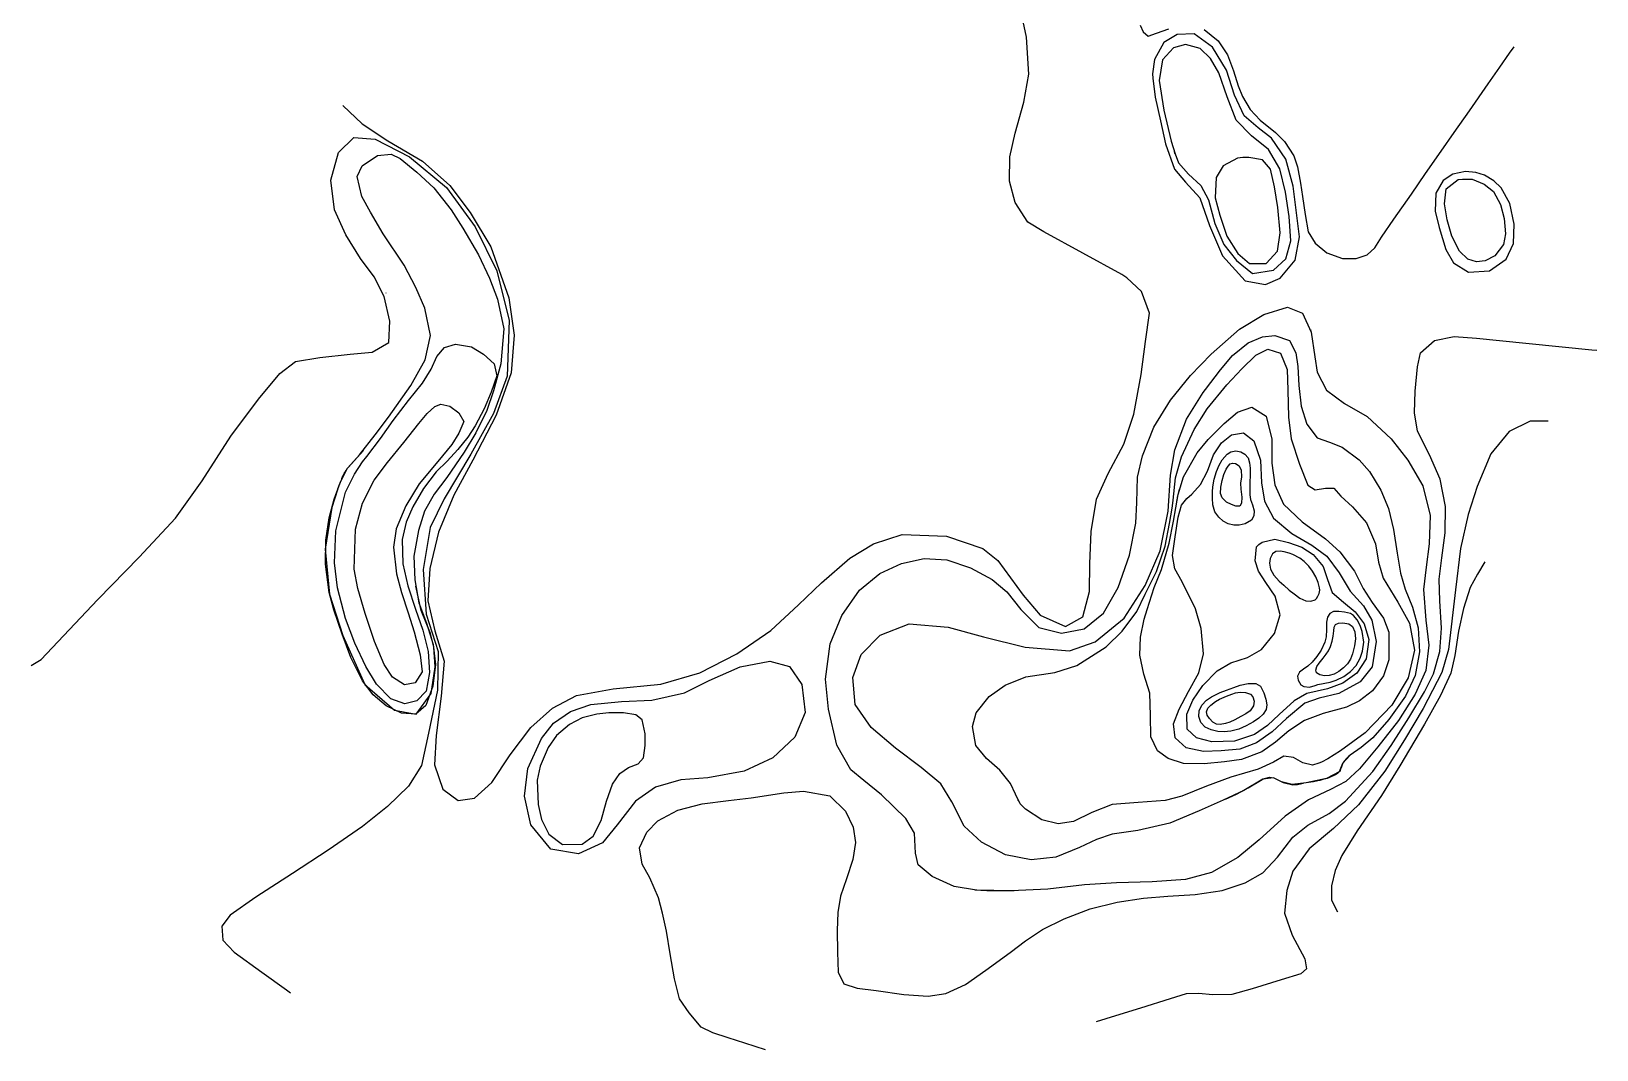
# Model space of a CAD drawing. Extents: x 290015 to 290303, y 715551 to 716063.
# Drawn here: x 290014.7 to 290303.1, y 715551.2 to 715738.7 of the extents above; entities that cross this region are included whole.
import ezdxf

# ---------------------------------------------------------------- set-up
doc = ezdxf.new("R2010")
doc.units = 0
doc.header["$MEASUREMENT"] = 0
for name, color, linetype in [('13', 7, 'CONTINUOUS'), ('14', 7, 'CONTINUOUS'), ('15', 7, 'CONTINUOUS'), ('16', 7, 'CONTINUOUS'), ('17', 7, 'CONTINUOUS'), ('18', 7, 'CONTINUOUS'), ('19', 7, 'CONTINUOUS'), ('2', 7, 'CONTINUOUS'), ('20', 7, 'CONTINUOUS'), ('21', 7, 'CONTINUOUS'), ('22', 7, 'CONTINUOUS'), ('23', 7, 'CONTINUOUS')]:
    doc.layers.add(name, color=color, linetype=linetype)

msp = doc.modelspace()

# ---------------------------------------------------------------- linework, layer by layer
at = {"layer": '13', "color": 2, "linetype": 'CONTINUOUS'}
msp.add_lwpolyline([(290282.506, 715641.039), (290281.19, 715638.719), (290279.807, 715636.279), (290278.572, 715632.393), (290277.652, 715628.253), (290277.012, 715623.792), (290276.292, 715620.52), (290274.386, 715616.369), (290271.388, 715611.14), (290266.858, 715603.44), (290263.461, 715597.96), (290258.987, 715591.446), (290256.18, 715586.901), (290254.966, 715584.142), (290254.29, 715581.355), (290254.259, 715578.7), (290255.378, 715576.539)], dxfattribs=at)
at = {"layer": '14', "color": 2, "linetype": 'CONTINUOUS'}
msp.add_lwpolyline([(290294.196, 715666.914), (290290.852, 715666.926), (290286.986, 715665.043), (290283.636, 715660.942), (290281.086, 715654.884), (290279.429, 715649.728), (290278.014, 715643.502), (290277.144, 715635.843), (290275.822, 715624.843), (290274.594, 715620.65), (290271.182, 715614.032), (290267.698, 715608.236), (290264.133, 715602.434), (290259.274, 715596.263), (290254.669, 715591.897), (290250.135, 715588.123), (290247.15, 715584.047), (290246.065, 715580.485), (290245.598, 715576.272), (290247.007, 715572.234), (290249.357, 715567.887), (290249.677, 715566.029), (290248.637, 715565.155), (290245.03, 715563.992), (290239.647, 715562.362), (290235.902, 715561.292), (290232.394, 715561.241), (290229.762, 715561.526), (290227.53, 715561.426), (290224.542, 715560.527), (290219.116, 715558.833), (290214.478, 715557.384), (290210.897, 715556.266)], dxfattribs=at)
at = {"layer": '15', "color": 2, "linetype": 'CONTINUOUS'}
for points in [[(290072.137, 715725.068), (290075.708, 715721.69), (290080.434, 715718.575), (290086.828, 715714.832), (290091.832, 715710.344), (290095.598, 715705.369), (290099.386, 715699.07), (290102.704, 715689.661), (290103.729, 715682.796), (290103.164, 715675.858), (290100.355, 715668.063), (290096.087, 715659.745), (290092.577, 715653.288), (290089.758, 715646.475), (290088.137, 715639.77), (290087.783, 715633.804), (290089.059, 715628.337), (290090.787, 715622.744), (290090.246, 715616.289), (290089.313, 715609.037), (290089.028, 715603.607), (290090.553, 715599.137), (290093.361, 715597.037), (290096.376, 715597.488), (290099.592, 715600.394), (290102.982, 715605.485), (290106.742, 715610.517), (290110.734, 715614.081), (290115.196, 715616.38), (290121.951, 715617.601), (290130.703, 715618.514), (290137.882, 715620.579), (290144.734, 715624.058), (290151.017, 715628.39), (290156.104, 715633.1), (290160.307, 715637.179), (290165.558, 715641.691), (290169.871, 715644.352), (290175.178, 715646.033), (290183.375, 715645.758), (290190.022253, 715643.462491), (290192.802, 715641.287), (290197.483, 715634.87), (290200.626, 715631.193), (290205.265, 715629.102), (290208.455, 715630.86), (290209.724, 715635.562), (290209.742, 715640.622), (290210.012, 715646.588), (290210.968, 715652.569), (290213.13, 715657.266), (290216.025, 715662.679), (290217.854, 715668.239), (290219.184, 715675.506), (290220.007, 715681.608), (290220.725, 715686.822), (290219.29, 715690.814), (290216.584, 715693.302), (290215.636, 715693.935), (290201.289, 715701.812), (290198.304, 715703.592), (290195.974, 715707.234), (290194.985, 715711.129), (290194.995, 715715.618), (290195.994, 715719.993), (290197.581, 715725.721), (290198.52, 715730.818), (290198.063, 715737.634), (290196.551, 715744.886)], [(290219.013, 715739.869), (290219.573, 715738.637), (290220.506, 715737.856), (290222.035, 715738.393), (290224.294, 715739.174)], [(290230.816, 715739.052), (290233.423, 715737.015), (290235.12, 715734.395), (290236.228, 715731.472)], [(290236.228, 715731.472), (290237.101, 715728.713), (290237.894, 715726.708), (290239.295, 715724.357), (290241.157, 715722.361), (290243.943, 715720.082), (290245.637, 715718.418), (290247.322, 715715.812), (290247.997, 715713.755), (290248.567, 715710.749), (290248.951, 715708.311), (290249.397, 715705.026), (290249.969, 715701.828), (290251.241, 715699.712), (290253.418, 715697.954), (290256.281, 715696.914), (290258.817, 715696.871), (290260.857, 715697.566), (290262.235, 715698.845), (290263.469, 715700.838), (290265.761, 715704.128), (290268.992, 715708.766), (290271.612, 715712.526), (290274.477, 715716.638), (290276.905, 715720.124), (290279.686, 715724.115), (290283.141, 715729.075), (290285.286, 715732.154), (290287.075, 715734.721), (290287.903, 715735.91)], [(290282.451, 715712.269), (290280.866, 715712.761), (290278.97, 715712.891), (290276.606, 715712.423), (290274.871, 715711.278), (290273.51, 715708.949), (290273.403, 715705.591), (290274.099, 715702.581), (290275.358, 715698.554), (290276.729, 715696.12), (290279.519, 715694.35), (290283.401, 715694.643), (290286.441, 715696.774), (290287.834, 715699.649), (290287.933, 715703.229), (290287.138, 715707.048), (290285.546, 715709.887), (290284.2, 715711.217), (290282.451, 715712.269)], [(290150.007, 715551.154), (290146.212, 715552.362), (290143.096, 715553.353), (290140.331, 715554.233), (290138.126, 715555.33), (290135.934, 715557.923), (290134.188, 715560.497), (290133.227, 715564.234), (290132.46, 715568.813), (290131.758, 715573.003), (290131.019, 715576.314), (290130.28, 715579.098), (290128.675, 715582.788), (290127.299, 715585.344), (290126.793, 715588.35), (290128.12, 715591.225), (290130.194, 715593.299), (290133.883, 715595.261), (290138.334, 715596.418), (290143.16, 715597.066), (290147.341, 715597.531), (290153.402, 715598.448), (290156.993, 715598.804), (290161.867, 715597.893), (290164.772, 715595.076), (290166.151, 715592.135), (290166.562, 715589.338), (290166.093, 715586.167), (290164.902, 715582.602), (290163.851, 715579.44), (290163.312, 715576.438), (290163.219, 715573.09), (290163.266, 715569.099), (290163.404, 715565.451), (290164.463, 715563.307), (290166.916, 715562.487), (290170.375, 715562.027), (290175.464, 715561.349), (290179.966, 715560.996), (290183.203, 715561.524), (290186.858, 715563.186), (290190.577, 715565.773), (290195.054, 715569.062), (290197.933, 715571.176), (290201.06, 715573.291), (290205.04, 715575.284), (290209.837, 715577.087), (290214.778, 715578.327), (290219.621, 715579.07), (290224.124, 715579.434), (290229.191, 715579.762), (290234.145, 715580.505), (290238.401, 715581.863), (290241.613, 715583.737), (290244.335, 715586.635), (290247.124, 715590.322), (290249.943, 715592.542), (290253.829, 715594.66), (290256.835, 715596.949), (290261.883, 715602.427), (290265.255, 715607.161), (290268.553, 715612.301), (290271.425, 715617.095), (290273.041, 715620.408), (290274.213, 715624.531), (290274.551, 715628.771), (290274.212, 715633.856), (290274.143, 715637.848), (290274.585, 715641.77), (290275.206, 715646.353), (290275.289, 715651.207), (290274.308, 715656.236), (290272.345, 715660.698), (290270.108, 715665.098), (290269.568, 715668.488), (290269.719, 715672.481), (290270.096, 715676.916), (290270.697, 715679.488), (290273.226, 715681.762), (290276.898, 715682.538), (290280.985, 715682.2), (290290.078, 715681.295), (290296.799, 715680.627), (290302.262, 715680.084), (290303.133, 715679.997)]]:
    msp.add_lwpolyline(points, dxfattribs=at)
at = {"layer": '16', "color": 2, "linetype": 'CONTINUOUS'}
for points in [[(290221.333, 715730.139), (290221.805, 715726.599), (290222.768, 715722.273), (290223.689, 715718.004), (290225.348, 715713.335), (290227.41, 715710.974), (290230.003, 715708.073), (290231.782, 715703.001), (290234.181, 715697.375), (290238.393, 715692.782), (290242.145, 715692.108), (290244.839, 715693.272), (290247.595, 715696.577), (290248.387, 715700.881), (290247.804, 715705.317), (290247.223, 715710.229), (290245.879, 715715.212), (290243.236, 715719.063), (290240.774, 715720.987), (290238.179, 715723.145), (290236.409, 715726.999), (290234.904, 715731.566), (290232.355, 715735.815), (290228.983, 715738.255), (290225.844, 715738.185), (290223.388, 715736.679), (290221.696, 715733.574), (290221.327, 715730.925), (290221.333, 715730.139)], [(290014.745, 715621.905), (290016.573, 715623.034), (290021.712, 715628.494), (290027.027, 715634.097), (290034.596, 715641.878), (290041.328, 715649.071), (290046.204, 715655.968), (290051.478, 715664.167), (290056.615, 715670.988), (290060.502, 715675.733), (290063.437, 715677.908), (290067.912, 715678.641), (290073.497, 715679.284), (290077.553, 715679.666), (290080.631, 715681.449), (290080.819, 715685.345), (290079.74, 715689.87), (290077.885, 715693.506), (290075.364, 715696.906), (290072.71, 715701.242), (290070.615, 715705.852), (290069.928, 715711.343), (290071.368, 715716.402), (290074.142, 715719.178), (290078.093, 715718.893), (290084.418, 715715.594), (290091.212, 715709.971), (290096.519, 715702.722), (290100.508, 715694.614), (290102.788, 715685.484), (290102.442, 715675.249), (290099.917, 715668.326), (290095.696, 715660.855), (290090.782, 715652.603), (290088.206, 715647.363), (290086.909, 715639.576), (290087.466, 715631.406), (290089.67, 715624.519), (290089.597, 715617.404), (290087.915, 715609.47), (290086.625, 715603.502), (290084.226, 715599.7), (290080.386, 715595.966), (290075.751, 715592.292), (290069.438, 715587.917), (290062.888, 715583.638), (290056.133, 715579.225), (290051.382, 715575.903), (290049.827, 715573.9), (290050.017, 715571.316), (290052.131, 715569.088), (290057.234, 715565.409), (290061.777, 715562.149), (290062.523, 715561.614)], [(290278.407, 715711.531), (290280.197, 715711.535), (290282.411, 715710.594), (290284.117, 715709.257), (290285.418, 715706.857), (290286.109, 715704.271), (290286.343, 715701.416), (290285.953, 715699.501), (290284.344, 715697.389), (290282.609, 715696.444), (290280.979, 715696.255), (290279.405, 715696.798), (290277.856, 715698.22), (290276.453, 715701.014), (290275.607, 715704.022), (290275.121, 715706.975), (290275.426, 715709.706), (290277.627, 715711.421), (290278.407, 715711.531)], [(290171.071, 715638.881), (290175.035, 715640.691), (290179.247, 715641.635), (290183.397, 715641.398), (290187.764, 715639.891), (290191.75, 715637.756), (290194.456, 715635.51), (290197.026, 715632.243), (290200.388, 715628.947), (290204.549, 715627.904), (290208.691, 715628.687), (290212.286, 715631.579), (290214.95, 715636.297), (290217.034, 715642.267), (290218.22, 715648.143), (290218.44, 715651.971), (290218.554, 715656.643), (290219.479, 715660.557), (290221.563, 715665.803), (290224.607, 715670.806), (290228.307, 715675.332), (290232.114, 715679.274), (290237.314, 715683.876), (290241.817, 715686.591), (290246.155, 715687.949), (290248.96, 715686.817), (290250.537, 715683.31), (290251.207, 715678.801), (290251.629, 715675.937), (290253.332, 715672.613), (290256.683, 715670.169), (290260.878, 715667.784), (290265.243, 715663.702), (290268.32, 715659.756), (290271.079, 715655.03), (290272.447, 715649.571), (290272.264, 715644.315), (290271.72, 715640.031), (290271.254, 715635.925), (290271.664, 715630.293), (290272.225, 715625.654), (290271.626, 715621.024), (290269.677, 715616.622), (290266.59, 715611.815), (290262.84, 715606.968), (290259.458, 715602.888), (290256.891, 715600.548), (290254.123, 715599.071), (290250.011, 715597.193), (290245.719, 715594.151), (290240.925, 715589.83), (290236.998, 715586.578), (290232.153, 715583.783), (290227.396, 715582.527), (290221.252, 715582.043), (290214.64, 715581.914), (290208.799, 715581.544), (290201.995, 715580.727), (290195.253, 715580.396), (290188.88, 715580.511), (290184.779, 715581.207), (290180.727, 715583.04), (290178.136, 715585.209), (290177.618, 715587.38), (290177.459, 715591.046), (290175.863, 715593.714), (290171.403, 715598.129), (290168.147, 715600.74), (290165.755, 715602.709), (290163.161, 715607.277), (290161.604, 715613.858), (290161.055, 715619.412), (290161.902, 715625.917), (290164.082, 715631.153), (290167.352, 715635.827), (290171.084, 715638.889)], [(290250.455, 715683.728), (290250.477, 715683.689)], [(290114.099, 715613.45), (290117.837, 715614.755), (290123.459, 715615.27), (290129.05, 715615.557), (290135.098, 715616.915), (290139.621, 715619.144), (290145.356, 715621.67), (290150.782, 715622.745), (290154.421, 715621.72), (290156.69, 715618.445), (290157.324, 715613.267), (290155.406, 715608.738), (290151.335, 715604.945), (290146.086, 715602.451), (290139.371, 715601.256), (290134.432, 715600.847), (290129.739, 715599.503), (290126.026, 715596.942), (290122.682, 715592.544), (290119.998, 715589.262), (290115.535, 715587.214), (290110.486, 715588.092), (290106.778, 715592.579), (290105.606, 715597.827), (290106.194, 715602.972), (290108.72, 715608.475), (290110.954, 715611.282), (290114.099, 715613.45)], [(290195.815, 715580.409), (290195.376165, 715580.398052), (290195.144887, 715580.393881), (290194.782466, 715580.389315), (290194.400711, 715580.386843), (290194.202329, 715580.386415), (290193.790043, 715580.387221), (290193.575935, 715580.388474), (290193.244531, 715580.391442), (290192.783002, 715580.397477), (290192.543583, 715580.401407), (290192.17335, 715580.408467), (290191.592333, 715580.421741), (290190.767921, 715580.444613), (290190.33363, 715580.458336), (290189.653617, 715580.481867), (290188.938279, 715580.509027), (290188.567, 715580.524)]]:
    msp.add_lwpolyline(points, dxfattribs=at)
at = {"layer": '17', "color": 2, "linetype": 'CONTINUOUS'}
for points in [[(290225.457, 715716.172), (290226.102, 715714.49), (290227.904, 715712.453), (290230.185, 715710.336), (290231.64, 715707.695), (290232.802, 715703.313), (290234.423, 715699.487), (290236.754, 715696.529), (290239.694, 715694.156), (290243.598, 715694.743), (290245.838, 715696.805), (290246.801, 715700.12), (290246.472, 715704.659), (290245.811, 715709.138), (290244.744, 715713.393), (290242.673, 715716.991), (290239.509, 715719.499), (290236.69, 715722.348), (290235.039, 715726.668), (290233.509, 715731.076), (290231.956, 715733.717), (290230.075, 715735.553), (290227.378, 715736.284), (290225.181, 715735.709), (290223.136, 715733.463), (290222.557, 715729.699), (290223.36, 715724.212), (290224.713, 715718.493), (290225.468, 715716.143)], [(290082.684, 715715.311), (290085.788, 715712.813), (290088.928, 715709.927), (290092.098, 715705.877), (290094.269, 715702.459), (290097.117, 715697.549), (290099.171, 715693.286), (290100.656, 715689.381), (290101.773, 715683.915), (290101.226, 715677.47), (290099.864, 715672.492), (290098.658, 715668.899), (290096.651, 715664.8), (290094.465, 715661.203), (290091.269, 715656.569), (290088.943, 715653.458), (290087.191, 715650.351), (290086.054, 715646.764), (290085.247, 715642.09), (290085.424, 715637.69), (290086.167, 715633.486), (290087.543, 715629.716), (290088.799, 715625.775), (290089.181, 715622.099), (290088.744, 715618.089), (290087.422, 715614.536), (290085.562, 715612.928), (290082.956, 715613.114), (290080.128, 715614.522), (290077.742, 715616.497), (290075.735, 715619.073), (290073.591, 715623.402), (290072.007, 715627.718), (290070.488, 715632.177), (290069.636, 715635.349), (290068.926, 715640.576), (290069.006, 715644.981), (290069.642, 715649.122), (290070.553, 715652.536), (290071.724, 715655.739), (290073.003, 715658.253), (290075.218, 715660.724), (290078.118, 715664.392), (290080.572, 715667.643), (290084.664, 715673.526), (290087.317, 715678.228), (290088.288, 715682.71), (290087.256, 715687.733), (290085.614, 715691.555), (290083.413, 715695.689), (290079.588, 715701.442), (290077.216, 715705.41), (290075.665, 715708.31), (290074.752, 715711.98), (290075.717, 715713.992), (290078.532, 715715.874), (290081.055, 715716.108), (290082.684, 715715.311)], [(290231.038, 715672.735), (290233.817, 715676.387), (290236.043, 715679.056), (290238.927, 715681.383), (290241.552, 715682.446), (290243.856, 715682.738), (290246.537, 715681.799), (290247.677, 715679.522), (290248.047, 715677.019), (290248.266, 715673.479), (290248.696, 715669.67), (290249.72, 715666.395), (290251.664, 715663.86), (290253.88, 715663.034), (290256.27, 715662.123), (290259.388, 715659.791), (290261.255, 715657.667), (290263.385, 715654.22), (290264.749, 715650.873), (290265.716, 715646.951), (290266.376, 715642.585), (290267, 715638.933), (290267.83, 715635.966), (290269.227, 715632.682), (290270.233, 715628.876), (290270.473, 715624.41), (290269.698, 715620.056), (290267.908, 715616.287), (290264.837, 715611.995), (290261.913, 715608.628), (290259.742, 715606.81), (290257.707, 715605.392), (290256.334, 715603.859), (290255.682, 715602.348), (290253.35, 715601.1), (290249.601, 715600.306), (290247.054, 715599.976), (290245.058, 715600.511), (290243.597, 715601.237), (290241.632, 715601.005), (290238.111, 715598.894), (290234.3, 715597.123), (290229.888, 715595.147), (290224.481, 715592.872), (290218.614, 715591.545), (290213.859, 715590.841), (290210.955, 715589.857), (290207.825, 715588.403), (290203.478, 715586.588), (290198.925, 715586.117), (290194.223, 715587.017), (290189.805, 715589.369), (290186.587, 715592.344), (290184.356, 715596.834), (290182.303, 715600.101), (290178.675, 715603.116), (290173.969, 715606.71), (290169.5, 715610.512), (290166.543, 715614.769), (290166.114, 715619.713), (290167.629, 715623.961), (290171.124, 715627.525), (290176.485, 715629.615), (290183.651, 715628.968), (290190.15, 715627.211), (290197.828, 715625.328), (290205.979, 715624.594), (290210.756, 715626.28), (290216.082, 715630.628), (290219.973, 715636.675), (290222.71, 715643.018), (290224.179, 715650.33), (290224.592, 715657.003), (290225.394, 715661.629), (290227.559, 715667.274), (290230.642, 715672.19), (290231.038, 715672.735)], [(290071.236, 715654.482), (290071.350058, 715654.782701), (290071.427447, 715654.982632), (290071.584, 715655.382), (290071.837095, 715656.029288), (290071.923491, 715656.245679), (290071.967453, 715656.353653), (290072.057328, 715656.568783), (290072.103412, 715656.675787), (290072.174209, 715656.835382), (290072.239028, 715656.976144), (290072.272171, 715657.046078), (290072.322872, 715657.150357), (290072.401312, 715657.305228), (290072.482873, 715657.458017), (290072.524914, 715657.53355), (290072.601869, 715657.666291), (290072.641462, 715657.731875), (290072.702316, 715657.829207), (290072.765004, 715657.925217), (290072.797062, 715657.972703), (290072.86266, 715658.06659), (290072.896221, 715658.112973), (290072.947544, 715658.181818), (290073.017865, 715658.272203), (290073.053859, 715658.31677), (290073.108922, 715658.382814), (290073.194, 715658.48), (290075.95, 715661.536)], [(290071.236, 715654.482), (290070.102071, 715651.006301), (290068.902144, 715643.321352), (290069.705314, 715635.042891), (290072.106358, 715627.438748), (290076.18625, 715618.393186), (290081.625808, 715613.670226), (290085.625888, 715612.949048), (290088.410626, 715616.772288), (290089.166611, 715621.653591), (290088.898074, 715625.273122), (290088.266764, 715627.838661), (290086.58676, 715632.081763), (290085.579, 715636.556)], [(290118.908, 715612.988), (290116.243, 715612.256), (290113.87, 715611.038), (290111.512, 715608.998), (290109.98, 715606.818), (290108.521, 715603.401), (290107.958, 715600.794), (290108.104, 715596.307), (290108.748, 715593.565), (290110.105, 715590.849), (290112.578, 715588.947), (290116.24, 715589.038), (290118.263, 715590.513), (290119.716, 715593.38), (290120.696, 715596.936), (290121.797, 715600.042), (290123.175, 715602), (290124.771, 715603.142), (290126.517, 715603.834), (290127.555, 715604.94), (290127.819, 715607.176), (290127.823, 715609.36), (290127.28, 715611.898), (290126.122, 715612.866), (290123.869, 715613.182), (290121.157, 715613.231), (290118.908, 715612.988)], [(290258.125, 715605.721), (290257.497215, 715605.217655), (290257.224126, 715604.976141), (290256.876077, 715604.629693), (290256.77152, 715604.511108), (290256.592123, 715604.282147), (290256.447529, 715604.06357), (290256.367612, 715603.923289), (290256.23961, 715603.654877), (290256.101477, 715603.279644), (290255.945866, 715602.822077), (290255.849446, 715602.608021), (290255.722334, 715602.401658), (290255.642982, 715602.300863), (290255.49939, 715602.152091), (290255.415132, 715602.078633), (290255.22161, 715601.933629), (290254.996339, 715601.791469), (290254.829466, 715601.698454), (290254.458212, 715601.517119), (290254.149187, 715601.385645), (290253.929669, 715601.30035), (290253.460787, 715601.135889), (290252.691355, 715600.906114), (290252.140948, 715600.765446), (290251.760028, 715600.677729), (290250.970678, 715600.517971), (290249.139, 715600.237)], [(290234.762, 715597.307), (290236.801, 715598.208), (290238.921, 715599.359), (290241.507, 715600.94), (290241.936131, 715601.135018), (290242.836, 715601.336), (290243.626, 715601.228), (290245.351, 715600.401), (290247.125081, 715599.968797), (290248.009, 715600.006), (290249.139, 715600.237)]]:
    msp.add_lwpolyline(points, dxfattribs=at)
at = {"layer": '18', "color": 2, "linetype": 'CONTINUOUS'}
for points in [[(290237.923, 715715.49), (290236.932, 715715.372), (290234.325, 715713.935), (290233.002, 715711.787), (290232.87, 715708.073), (290233.703, 715704.876), (290235.004, 715700.994), (290237.03, 715697.839), (290239.142, 715695.978), (290242.233, 715695.949), (290244.312, 715698.218), (290244.791, 715701.646), (290244.394, 715706.275), (290243.804, 715710.091), (290243.01, 715713.358), (290241.575, 715715.064), (290239.05, 715715.499), (290237.923, 715715.49)], [(290076.55, 715660.451), (290079.05, 715663.758), (290081.433, 715667.031), (290084.25, 715670.729), (290086.834, 715673.938), (290088.406, 715676.506), (290089.476, 715678.856), (290090.872, 715680.479), (290092.871, 715681.106), (290095.84, 715680.628), (290098.069, 715679.278), (290099.994, 715677.469), (290100.478, 715675.266), (290099.488, 715672.266), (290098.18, 715669.208), (290096.544, 715666.045), (290095.15, 715663.953), (290093.352, 715661.724), (290091.34, 715659.575), (290089.348, 715657.605), (290086.991, 715654.505), (290085.063, 715651.137), (290083.799, 715648.339), (290083.062, 715645.161), (290083.184, 715640.649), (290084.123, 715636.588), (290085.544, 715632.309), (290086.884, 715628.402), (290087.882, 715624.531), (290088.091, 715620.65), (290087.515, 715617.202), (290085.764, 715615.428), (290083.569, 715614.845), (290080.967, 715615.8), (290078.337, 715618.459), (290076.377, 715621.738), (290074.336, 715626.034), (290072.604, 715630.598), (290071.128, 715636.228), (290070.59, 715640.858), (290070.822, 715646.706), (290072.621, 715653.882), (290074.3, 715657.196), (290075.785, 715659.412), (290076.55, 715660.451)], [(290225.11, 715652.364), (290225.542, 715656.478), (290226.641, 715660.366), (290228.959, 715665.423), (290231.392, 715669.172), (290234.976, 715673.636), (290237.751, 715676.599), (290240.325, 715679.064), (290242.568, 715680.187), (290244.872, 715679.443), (290246.138, 715676.422), (290246.258, 715672.648), (290246.382, 715667.669), (290246.877, 715663.669), (290248.377, 715659.022), (290249.895, 715655.132), (290251.247, 715654.269), (290253.172, 715654.586), (290254.698, 715654.57), (290256.003, 715653.099), (290258.137, 715651.177), (290260.743, 715648.232), (290262.379, 715644.332), (290262.921, 715640.927), (290263.82, 715638.038), (290266.488, 715633.56), (290268.666, 715629.695), (290269.547, 715624.757), (290268.379, 715619.621), (290265.418, 715614.643), (290260.45, 715609.525), (290255.915, 715606.19), (290253.586, 715604.704), (290252.411, 715604.121), (290251.972, 715603.96), (290250.778, 715603.568), (290248.993, 715603.999), (290247.25, 715604.981), (290245.513, 715605.201), (290243.581, 715604.132), (290240.791, 715602.813), (290235.731, 715601.349), (290231.257, 715599.691), (290226.717, 715597.884), (290223.614, 715597.061), (290218.681, 715596.715), (290213.88, 715596.318), (290210.097, 715594.858), (290206.748, 715593.195), (290203.893, 715592.747), (290200.895, 715593.522), (290197.874, 715595.45), (290196.947, 715596.444), (290196.031, 715598.229), (290195.11, 715600.217), (290193.162, 715602.617), (290190.699, 715604.781), (290188.748, 715607.197), (290188.127, 715610.671), (290188.807, 715613.222), (290191.189, 715616.238), (290194.128, 715618.315), (290197.967, 715619.807), (290203.277, 715620.664), (290207.344, 715621.907), (290212.767, 715625.339), (290215.688, 715628.255), (290218.384, 715631.865), (290219.928, 715635.041), (290222.012, 715639.22), (290223.626, 715643.904), (290224.426, 715648.065), (290224.936, 715650.895), (290225.107, 715652.324)]]:
    msp.add_lwpolyline(points, dxfattribs=at)
at = {"layer": '19', "color": 2, "linetype": 'CONTINUOUS'}
for points in [[(290086.11, 715666.471), (290087.657, 715668.343), (290089.106, 715669.658), (290090.212, 715670.047), (290091.877, 715669.682), (290093.479, 715668.487), (290094.429, 715666.858), (290093.53, 715664.74), (290092.195, 715662.627), (290089.638, 715659.521), (290086.199, 715655.385), (290083.719, 715651.357), (290081.965, 715647.103), (290081.468, 715643.706), (290082.033, 715638.821), (290082.969, 715635.358), (290084.191, 715631.609), (290085.287, 715628.12), (290086.381, 715623.864), (290086.779, 715620.756), (290085.458, 715618.731), (290083.523, 715618.39), (290081.303, 715619.797), (290079.723, 715622.116), (290077.948, 715626.331), (290076.246, 715631.527), (290074.892, 715636.098), (290074.219, 715639.656), (290074.488, 715647.027), (290075.735, 715651.825), (290077.927, 715656.051), (290080.369, 715659.321), (290083.374, 715663.01), (290086.117, 715666.48)], [(290220.315, 715632.245), (290221.636, 715636.286), (290222.97, 715639.635), (290224.394, 715644.427), (290225.194, 715648.536), (290226.024, 715653.437), (290227.014, 715656.663), (290229.512, 715661.087), (290231.568, 715663.56), (290234.508, 715666.524), (290236.945, 715668.565), (290239.613, 715669.511), (290242.259, 715667.838), (290243.275, 715663.61), (290243.315, 715659.22), (290243.848, 715655.209), (290245.441, 715651.649), (290248.901, 715648.411), (290253.155, 715645.241), (290255.799, 715642.853), (290258.52, 715639.294), (290260.131, 715636.124), (290261.772, 715633.531), (290263.876, 715630.636), (290264.811, 715628.062), (290264.852, 715622.973), (290263.869, 715620.047), (290261.844, 715617.261), (290259.446, 715615.403), (290257.057, 715614.226), (290252.735, 715613.064), (290249.279, 715611.795), (290246.427, 715609.906), (290243.975, 715607.811), (290241.427, 715606.044), (290237.713, 715604.577), (290234.56, 715604.179), (290230.796, 715603.784), (290226.99, 715603.874), (290224.201, 715604.814), (290222.249, 715606.233), (290220.967, 715608.763), (290220.923, 715612.684), (290220.836, 715616.843), (290219.703, 715620.309), (290218.944, 715623.819), (290219.112, 715627.171), (290219.769, 715630.478), (290220.315, 715632.245)], [(290225.753, 715652.031), (290225.777365, 715652.164202), (290225.824547, 715652.430944), (290225.887885, 715652.786506), (290225.921389, 715652.963885), (290225.957093, 715653.140782), (290225.976, 715653.229), (290226.004911, 715653.356923), (290226.025037, 715653.442019), (290226.066934, 715653.611849), (290226.265, 715654.374)]]:
    msp.add_lwpolyline(points, dxfattribs=at)
at = {"layer": '2', "color": 1, "linetype": 'CONTINUOUS'}
for points in [[(290225.456, 715716.176), (290225.443073, 715716.220668), (290225.426053, 715716.28024), (290225.41763, 715716.310037), (290225.409262, 715716.339845), (290225.398185, 715716.379611), (290225.39268, 715716.399505), (290225.376289, 715716.459237), (290225.365458, 715716.499109), (290225.351124, 715716.552346), (290225.344, 715716.579)], [(290080.093, 715690.49), (290080.079, 715690.512)], [(290196.47, 715597.129), (290196.437, 715597.177)]]:
    msp.add_lwpolyline(points, dxfattribs=at)
at = {"layer": '20', "color": 2, "linetype": 'CONTINUOUS'}
msp.add_lwpolyline([(290228.536, 715653.454), (290230.166, 715655.291), (290231.407, 715657.709), (290232.56, 715660.742), (290234.039, 715662.963), (290235.873, 715664.404), (290238.041, 715664.802), (290239.939, 715663.278), (290241.216, 715659.765), (290241.398, 715655.585), (290241.961, 715652.171), (290243.609, 715649.084), (290246.989, 715646.257), (290250.641, 715644.09), (290253.422, 715642.092), (290255.716, 715638.981), (290257.731, 715635.632), (290260.152, 715632.891), (290261.735, 715630.271), (290262.533, 715626.345), (290261.745, 715621.651), (290259.557, 715618.929), (290255.622, 715616.783), (290252.003, 715615.922), (290249.371, 715614.956), (290245.962, 715612.148), (290243.358, 715609.714), (290240.473, 715607.656), (290237.366, 715606.541), (290233.963, 715606.199), (290230.676, 715606.109), (290227.519, 715606.771), (290225.45, 715608.614), (290225.199, 715611.16), (290226.195, 715613.862), (290227.909, 715617.106), (290229.847, 715620.551), (290230.67, 715624.083), (290230.275, 715628.762), (290229.22, 715632.363), (290226.76, 715637.326), (290225.419, 715639.728), (290224.983, 715642.159), (290225.468, 715645.653), (290226.044, 715649.217), (290226.651, 715651.45), (290227.649, 715652.687), (290228.536, 715653.454)], dxfattribs=at)
at = {"layer": '21', "color": 2, "linetype": 'CONTINUOUS'}
for points in [[(290232.338, 715653.896), (290232.386, 715654.851), (290232.633, 715656.255), (290233.078, 715657.655), (290233.566, 715658.816), (290234.122, 715659.785), (290235.038, 715660.851), (290235.728, 715661.293), (290236.674, 715661.465), (290237.553, 715661.286), (290238.298, 715660.876), (290238.9, 715660.161), (290239.188, 715659.277), (290239.278, 715658.245), (290239.281, 715657.029), (290239.254, 715655.582), (290239.224, 715654.356), (290239.209, 715653.382), (290239.336, 715652.507), (290239.709, 715651.492), (290240.026, 715650.407), (290239.983, 715649.467), (290239.52, 715648.72), (290238.364, 715648.027), (290237.257, 715647.771), (290236.271, 715647.786), (290235.247, 715648.049), (290234.344, 715648.534), (290233.529, 715649.222), (290232.776, 715650.249), (290232.402, 715651.54), (290232.333, 715652.731), (290232.338, 715653.896)], [(290240.894, 715644.196), (290241.5, 715644.622), (290243.857, 715645.214), (290246.375, 715644.603), (290248.789, 715643.705), (290250.926, 715642.362), (290252.744, 715640.18), (290253.546, 715637.762), (290254.395, 715635.349), (290256.464, 715633.589), (290258.662, 715631.831), (290260.294, 715629.609), (290261.145, 715626.715), (290260.645, 715623.174), (290258.924, 715620.536), (290256.352, 715618.641), (290253.516, 715617.638), (290249.76, 715616.744), (290247.404, 715615.422), (290244.628, 715612.908), (290242.477, 715610.869), (290240.093, 715609.209), (290236.416, 715607.974), (290232.207, 715607.86), (290229.416, 715608.573), (290227.658, 715610.206), (290227.627, 715612.93), (290228.726, 715615.554), (290230.556, 715618.239), (290233.23, 715620.917), (290235.758, 715622.388), (290238.788, 715623.393), (290241.354, 715624.844), (290243.801, 715627.84), (290244.791, 715631.28), (290243.891, 715634.702), (290242.186, 715637.187), (290240.838, 715639.29), (290240.221, 715641.197), (290240.489, 715643.789), (290240.894, 715644.196)]]:
    msp.add_lwpolyline(points, dxfattribs=at)
at = {"layer": '22', "color": 2, "linetype": 'CONTINUOUS'}
for points in [[(290234.874, 715658.087), (290235.245, 715658.659), (290235.625, 715659.082), (290236.052, 715659.197), (290236.62, 715659.109), (290237.26, 715658.694), (290237.653, 715657.923), (290237.676, 715656.655), (290237.52, 715655.514), (290237.583, 715654.379), (290237.781, 715652.916), (290237.711, 715651.813), (290237.371, 715651.301), (290236.634, 715651.269), (290235.834, 715651.558), (290234.944, 715652.033), (290234.109, 715652.801), (290233.836, 715653.624), (290233.872, 715654.763), (290234.116, 715655.977), (290234.444, 715657.099), (290234.874, 715658.087)], [(290249.917, 715640.434), (290249.262, 715641.077), (290248.429, 715641.701), (290247.165, 715642.362), (290246.459, 715642.629), (290245.567, 715642.882), (290244.792, 715642.987), (290244.023, 715642.899), (290243.425, 715642.519), (290242.962, 715641.62), (290242.853, 715640.758), (290243.063, 715639.685), (290243.662, 715638.593), (290244.628, 715637.483), (290245.467, 715636.698), (290246.467, 715635.828), (290247.371, 715635.106), (290248.46, 715634.333), (290249.565, 715633.825), (290250.5, 715633.75), (290251.269, 715634.013), (290251.513, 715634.274), (290251.74, 715634.701), (290251.977, 715635.169), (290252.121, 715635.774), (290252.085, 715636.258), (290251.813, 715637.211), (290251.389, 715638.23), (290250.803, 715639.272), (290250.126, 715640.193), (290249.917, 715640.434)], [(290251.776, 715618.412), (290254.015, 715618.881), (290255.136, 715619.206), (290256.547, 715619.876), (290257.804, 715620.808), (290258.817, 715621.951), (290259.585, 715623.293), (290260.014, 715624.548), (290260.215, 715626.202), (290259.948, 715628.176), (290259.548, 715629.305), (290259.002, 715630.336), (290258.358, 715631.118), (290257.796, 715631.502), (290256.646, 715631.772), (290255.656, 715631.865), (290254.626, 715631.867), (290253.952, 715631.53), (290253.549, 715630.802), (290253.372, 715629.9), (290253.369, 715628.568), (290253.31, 715627.191), (290253.047, 715626.201), (290252.366, 715624.759), (290251.571, 715623.56), (290250.745, 715622.563), (290249.907, 715621.775), (290249.146, 715621.226), (290248.405, 715620.672), (290248.038, 715619.973), (290248.147, 715619.213), (290248.655, 715618.364), (290249.172, 715618.036), (290250.237, 715617.957), (290251.265, 715618.262), (290251.776, 715618.412)], [(290233.792, 715616.951), (290234.919, 715617.39), (290236.278, 715617.849), (290237.454, 715618.275), (290238.917, 715618.604), (290240.308, 715618.615), (290241.198, 715618.114), (290241.841, 715616.869), (290242.197, 715615.701), (290242.386, 715614.7), (290242.25, 715613.812), (290241.68, 715612.935), (290240.897, 715612.201), (290239.887, 715611.517), (290238.578, 715610.789), (290237.201, 715610.19), (290235.74, 715609.814), (290234.511, 715609.714), (290233.315, 715609.791), (290232.119, 715610.043), (290231.017, 715610.551), (290230.213, 715611.416), (290229.86, 715612.505), (290229.915, 715613.561), (290230.398, 715614.6), (290231.276, 715615.54), (290232.187, 715616.176), (290233.792, 715616.951)]]:
    msp.add_lwpolyline(points, dxfattribs=at)
at = {"layer": '23', "color": 2, "linetype": 'CONTINUOUS'}
for points in [[(290253.713, 715624.652), (290254.091, 715625.453), (290254.398, 715626.382), (290254.604, 715627.338), (290254.705, 715628.313), (290254.751, 715629), (290255.043, 715629.47), (290255.546, 715629.743), (290256.39, 715629.793), (290257.491, 715629.596), (290258.134, 715629.1), (290258.59, 715628.098), (290258.672, 715626.839), (290258.53, 715625.562), (290258.168, 715624.054), (290257.748, 715623.068), (290257.217, 715622.249), (290256.495, 715621.473), (290255.609, 715620.793), (290254.792, 715620.35), (290253.817, 715620.06), (290252.996, 715620.023), (290252.142, 715620.176), (290251.508, 715620.542), (290251.373, 715621.052), (290251.596, 715621.709), (290251.998, 715622.35), (290252.727, 715623.251), (290253.303, 715624.004), (290253.713, 715624.652)], [(290234.091, 715615.911), (290234.909, 715616.265), (290235.915, 715616.647), (290236.579, 715616.863), (290237.476, 715617.035), (290238.438, 715616.953), (290239.354, 715616.612), (290239.807, 715616.172), (290240.028, 715615.326), (290239.88, 715614.484), (290239.27, 715613.595), (290238.5, 715613.023), (290237.598, 715612.505), (290236.473, 715611.907), (290235.549, 715611.501), (290234.748, 715611.243), (290233.794, 715611.081), (290233.099, 715611.123), (290232.401, 715611.483), (290231.799, 715612.134), (290231.398, 715612.78), (290231.237, 715613.415), (290231.509, 715614.079), (290232.036, 715614.635), (290232.891, 715615.277), (290233.671, 715615.712), (290234.091, 715615.911)]]:
    msp.add_lwpolyline(points, dxfattribs=at)

doc.saveas('drawing.dxf')
